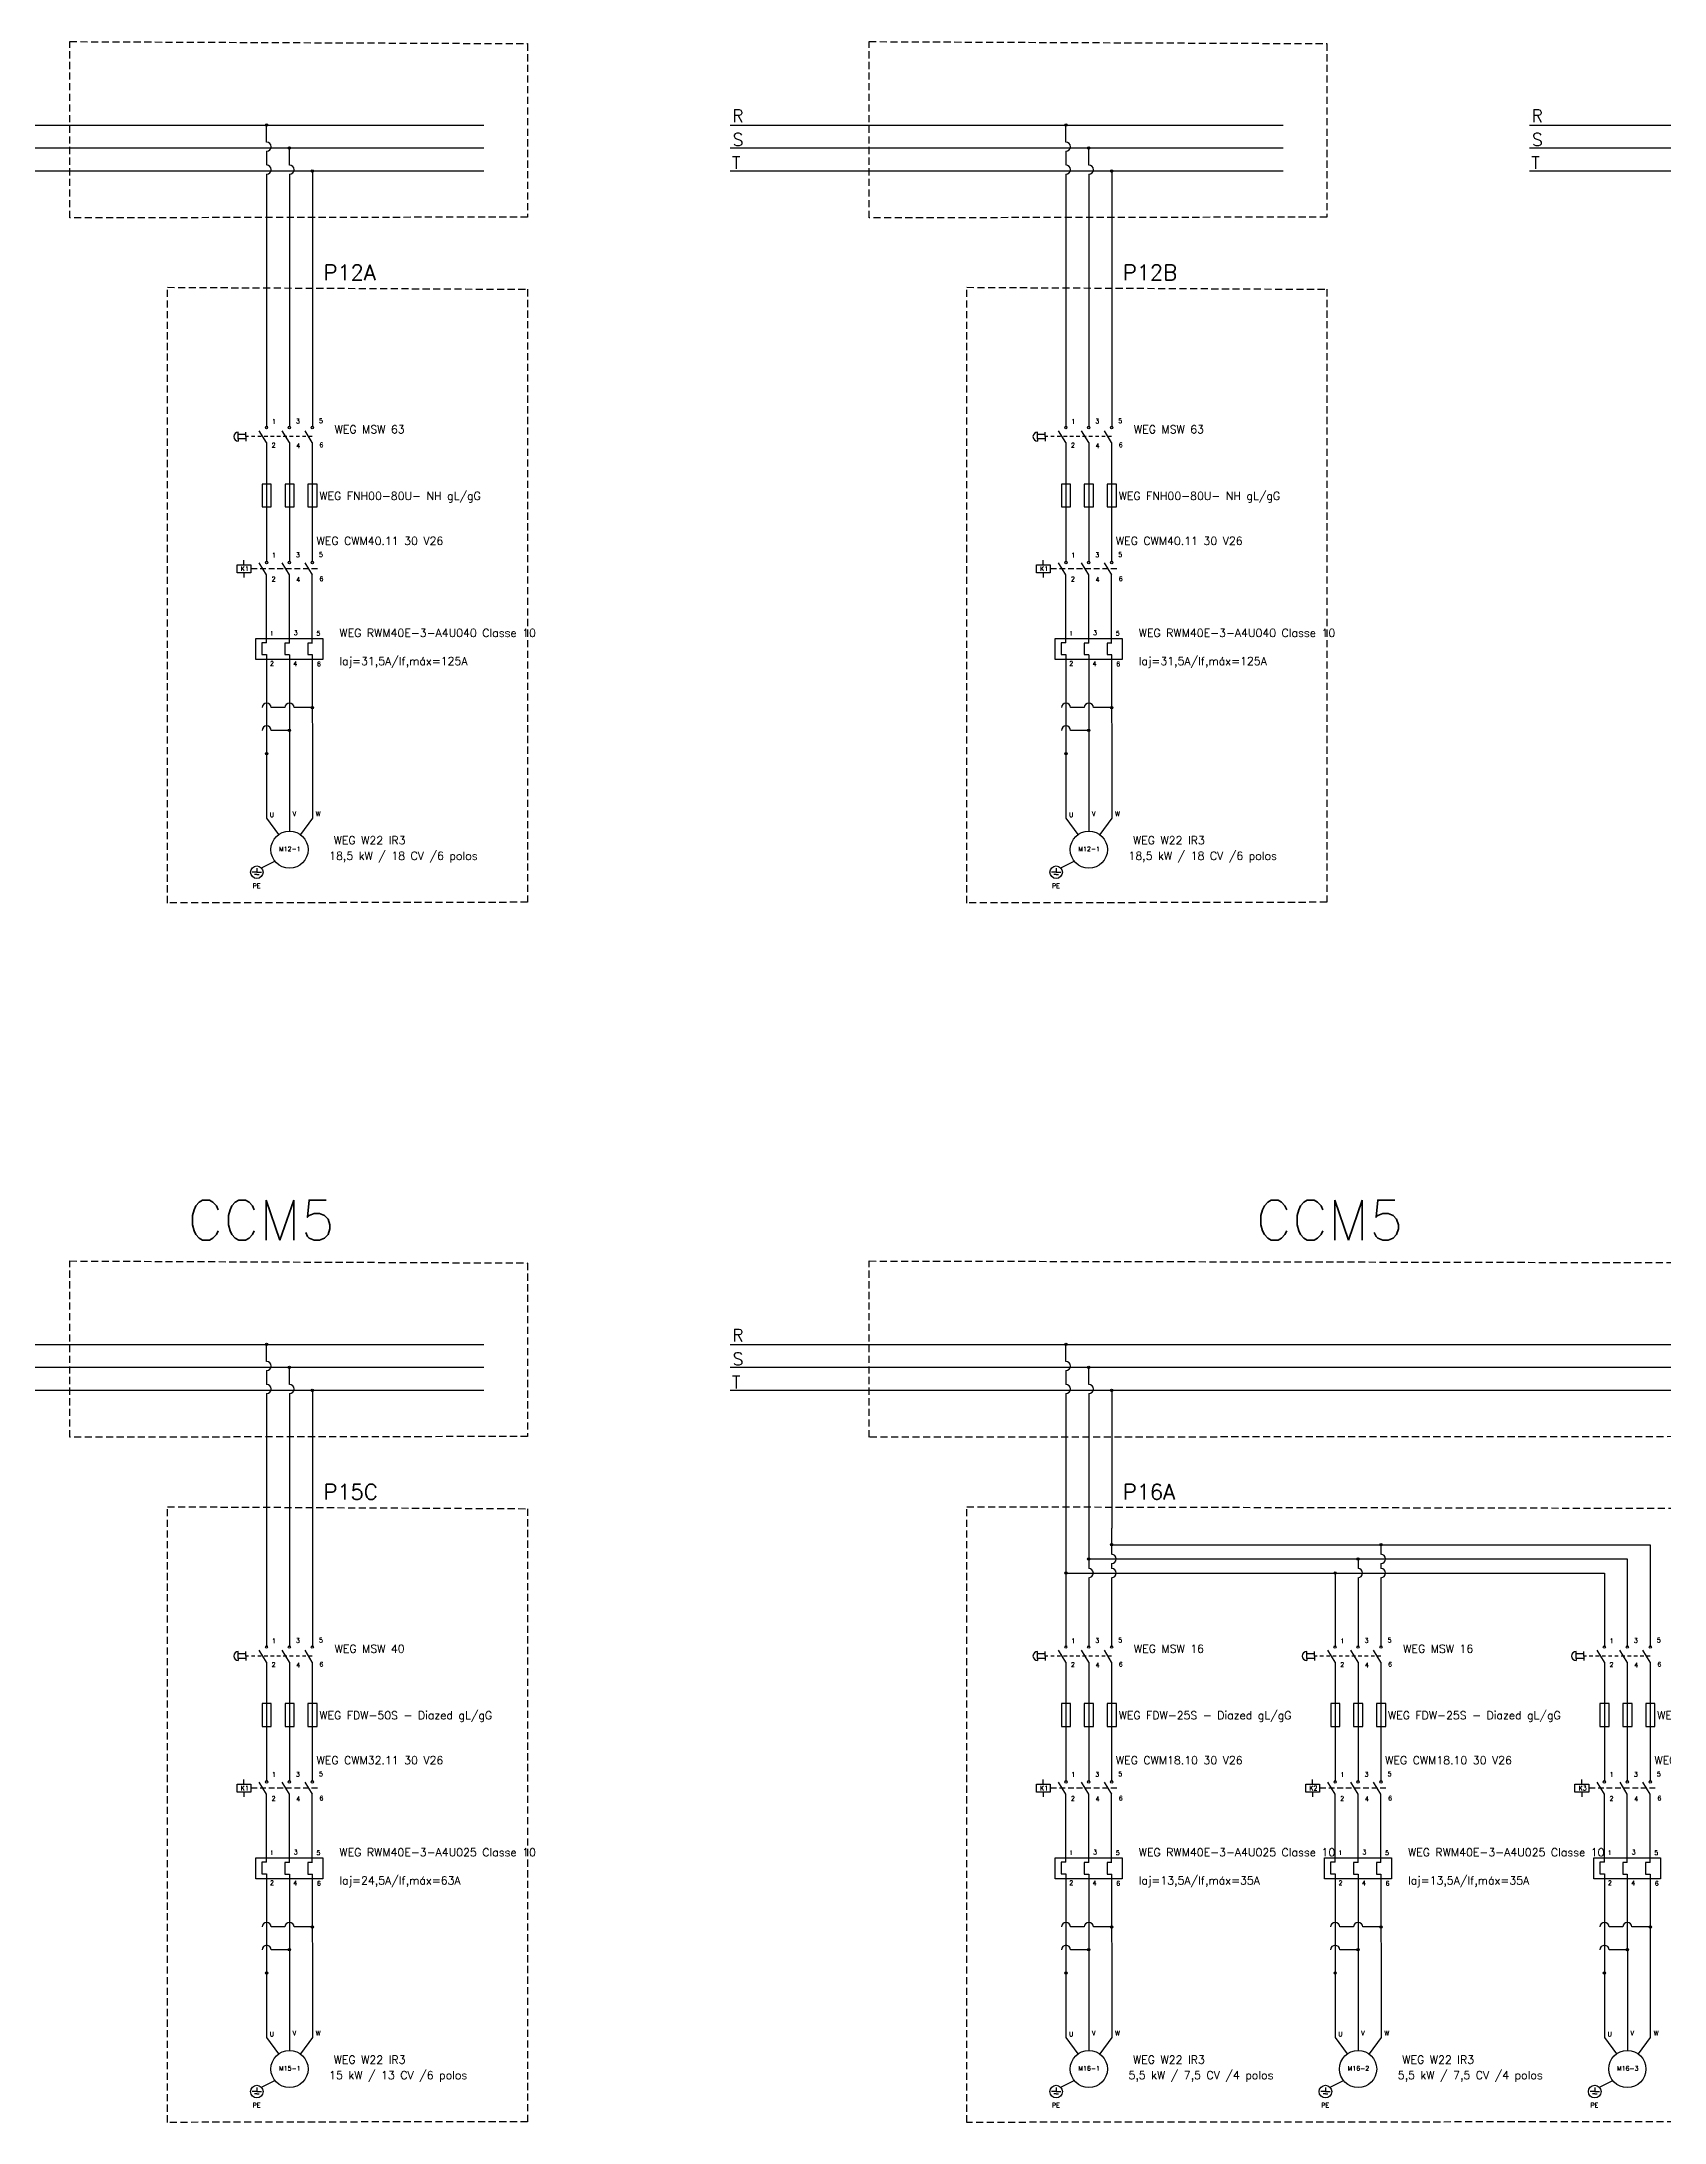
# Model space of a CAD drawing. Extents: x -646 to 641, y -139 to 322.
# Drawn here: x -138.2 to -80.9, y -77.8 to -4.4 of the extents above; entities that cross this region are included whole.
import ezdxf

# ---------------------------------------------------------------- set-up
doc = ezdxf.new("R2010")
doc.units = 0
doc.header["$MEASUREMENT"] = 0
doc.linetypes.add('DASHED2', pattern=[0.375, 0.25, -0.125])
doc.linetypes.add('HIDDEN', pattern=[0.375, 0.25, -0.125])
doc.layers.add('_COTAS', color=4, linetype='Continuous')
doc.layers.add('ELET_TRIFILAR_TEXTO', color=4, linetype='Continuous')
doc.layers.add('ELET_TRIFILAR_DESENHO', color=5, linetype='Continuous', plot=False)
doc.styles.add('ROMANS', font='romans')

# ---------------------------------------------------------------- blocks, each defined once
blk = doc.blocks.new('Contator')
at = {"layer": 'ELET_TRIFILAR_DESENHO', "linetype": 'Continuous'}
for p, q in [((150.054, 111.998), (150.054, 112.198)), ((151.04, 111.562), (150.721, 112.083)), ((150.99, 112.133), (151.091, 112.133)), ((152.04, 111.562), (151.721, 112.083)), ((151.99, 112.133), (152.091, 112.133)), ((153.04, 111.562), (152.721, 112.083)), ((152.99, 112.133), (153.091, 112.133)), ((150.054, 111.646), (150.054, 111.446))]:
    blk.add_line(p, q, dxfattribs=at)
at = {"layer": 'ELET_TRIFILAR_DESENHO', "linetype": 'DASHED2'}
blk.add_line((153.26, 111.822), (150.354, 111.822), dxfattribs=at)
at = {"layer": 'ELET_TRIFILAR_DESENHO', "linetype": 'Continuous'}
blk.add_lwpolyline([(149.754, 111.998), (150.354, 111.998), (150.354, 111.646), (149.754, 111.646)], close=True, dxfattribs=at)
for centre in [(151.04, 112.083), (152.04, 112.083), (153.04, 112.083)]:
    blk.add_circle(centre, 0.05, dxfattribs=at)
blk = doc.blocks.new('Rele Termico')
at = {"layer": 'ELET_TRIFILAR_DESENHO', "linetype": 'Continuous'}
for p, q in [((151.04, 108.823), (150.84, 108.823)), ((150.84, 108.823), (150.84, 108.323)), ((150.84, 108.323), (151.04, 108.323)), ((152.04, 108.811), (151.84, 108.811)), ((151.84, 108.811), (151.84, 108.311)), ((151.84, 108.311), (152.04, 108.311)), ((153.04, 108.811), (152.84, 108.811)), ((152.84, 108.811), (152.84, 108.311)), ((152.84, 108.311), (153.04, 108.311))]:
    blk.add_line(p, q, dxfattribs=at)
blk.add_lwpolyline([(150.573, 109.022), (153.495, 109.022), (153.495, 108.102), (150.573, 108.102)], close=True, dxfattribs=at)
blk = doc.blocks.new('Nome - Contatos')
at = {"layer": 'ELET_TRIFILAR_TEXTO', "linetype": 'Continuous', "char_height": 0.2, "attachment_point": 1, "style": 'ROMANS'}
for s, insert in [('1', (142.46, 124.177)), ('3', (143.513, 124.19)), ('5', (144.518, 124.204)), ('2', (142.451, 123.136)), ('4', (143.528, 123.114)), ('6', (144.54, 123.15))]:
    blk.add_mtext_dynamic_manual_height_columns(s, width=0.31166, gutter_width=1.901, heights=[0.262], dxfattribs=dict(at, insert=insert))
blk = doc.blocks.new('Nome - Termico')
at = {"layer": 'ELET_TRIFILAR_TEXTO', "linetype": 'Continuous', "char_height": 0.2, "attachment_point": 1, "style": 'ROMANS'}
for s, insert in [('1', (149.774, 110.74)), ('3', (150.822, 110.762)), ('5', (151.809, 110.74)), ('2', (149.782, 109.425)), ('4', (150.799, 109.41)), ('6', (151.832, 109.402))]:
    blk.add_mtext_dynamic_manual_height_columns(s, width=0.31166, gutter_width=1.901, heights=[0.262], dxfattribs=dict(at, insert=insert))
blk = doc.blocks.new('Fusíveis')
at = {"layer": 'ELET_TRIFILAR_DESENHO', "linetype": 'Continuous'}
for p, q in [((143.684, 121.383), (143.484, 121.383)), ((143.484, 121.383), (143.484, 120.383)), ((143.884, 121.383), (143.684, 121.383)), ((143.884, 120.383), (143.884, 121.383)), ((144.684, 121.383), (144.484, 121.383)), ((144.484, 121.383), (144.484, 120.383)), ((144.884, 121.383), (144.684, 121.383)), ((144.884, 120.383), (144.884, 121.383)), ((145.684, 121.383), (145.484, 121.383)), ((145.484, 121.383), (145.484, 120.383)), ((145.884, 121.383), (145.684, 121.383)), ((145.884, 120.383), (145.884, 121.383)), ((143.484, 120.383), (143.884, 120.383)), ((144.484, 120.383), (144.884, 120.383)), ((145.484, 120.383), (145.884, 120.383))]:
    blk.add_line(p, q, dxfattribs=at)

msp = doc.modelspace()

# ---------------------------------------------------------------- hatches: boundary and pattern name
at = {"layer": 'ELET_TRIFILAR_DESENHO', "linetype": 'Continuous'}
h = msp.add_hatch(color=256, dxfattribs=at)
h.dxf.hatch_style = 1
h.paths.add_polyline_path([(-130.19, -7.346, 1), (-130.271, -7.346, 1)])
h = msp.add_hatch(color=256, dxfattribs=at)
h.dxf.hatch_style = 1
h.paths.add_polyline_path([(-101.99, -7.346, 1), (-102.071, -7.346, 1)])
h = msp.add_hatch(color=256, dxfattribs=at)
h.dxf.hatch_style = 1
h.paths.add_polyline_path([(-129.382, -8.154, 1), (-129.463, -8.154, 1)])
h = msp.add_hatch(color=256, dxfattribs=at)
h.dxf.hatch_style = 1
h.paths.add_polyline_path([(-101.182, -8.154, 1), (-101.263, -8.154, 1)])
h = msp.add_hatch(color=256, dxfattribs=at)
h.dxf.hatch_style = 1
h.paths.add_polyline_path([(-128.656, -8.965), (-128.575, -8.965, 1)])
h.paths.add_polyline_path([(-128.616, -8.965), (-128.616, -9.005, 0.414214), (-128.575, -8.965)])
h.paths.add_polyline_path([(-128.616, -9.005), (-128.616, -8.965), (-128.656, -8.965, 0.414214)])
h = msp.add_hatch(color=256, dxfattribs=at)
h.dxf.hatch_style = 1
h.paths.add_polyline_path([(-100.456, -8.965), (-100.375, -8.965, 1)])
h.paths.add_polyline_path([(-100.416, -8.965), (-100.416, -9.005, 0.414214), (-100.375, -8.965)])
h.paths.add_polyline_path([(-100.416, -9.005), (-100.416, -8.965), (-100.456, -8.965, 0.414214)])
h = msp.add_hatch(color=256, dxfattribs=at)
h.dxf.hatch_style = 1
h.paths.add_polyline_path([(-128.655, -27.89, -1), (-128.575, -27.89, -1)])
h = msp.add_hatch(color=256, dxfattribs=at)
h.dxf.hatch_style = 1
h.paths.add_polyline_path([(-100.455, -27.89, -1), (-100.375, -27.89, -1)])
h = msp.add_hatch(color=256, dxfattribs=at)
h.dxf.hatch_style = 1
h.paths.add_polyline_path([(-129.383, -28.692, 1), (-129.464, -28.692, 1)])
h = msp.add_hatch(color=256, dxfattribs=at)
h.dxf.hatch_style = 1
h.paths.add_polyline_path([(-101.183, -28.692, 1), (-101.264, -28.692, 1)])
h = msp.add_hatch(color=256, dxfattribs=at)
h.dxf.hatch_style = 1
h.paths.add_polyline_path([(-130.191, -29.509, 1), (-130.272, -29.509, 1)])
h = msp.add_hatch(color=256, dxfattribs=at)
h.dxf.hatch_style = 1
h.paths.add_polyline_path([(-101.991, -29.509, 1), (-102.072, -29.509, 1)])
h = msp.add_hatch(color=256, dxfattribs=at)
h.dxf.hatch_style = 1
h.paths.add_polyline_path([(-130.19, -50.346, 1), (-130.271, -50.346, 1)])
h = msp.add_hatch(color=256, dxfattribs=at)
h.dxf.hatch_style = 1
h.paths.add_polyline_path([(-101.99, -50.346, 1), (-102.071, -50.346, 1)])
h = msp.add_hatch(color=256, dxfattribs=at)
h.dxf.hatch_style = 1
h.paths.add_polyline_path([(-129.382, -51.154, 1), (-129.463, -51.154, 1)])
h = msp.add_hatch(color=256, dxfattribs=at)
h.dxf.hatch_style = 1
h.paths.add_polyline_path([(-101.182, -51.154, 1), (-101.263, -51.154, 1)])
h = msp.add_hatch(color=256, dxfattribs=at)
h.dxf.hatch_style = 1
h.paths.add_polyline_path([(-128.656, -51.965), (-128.575, -51.965, 1)])
h.paths.add_polyline_path([(-128.616, -51.965), (-128.616, -52.005, 0.414214), (-128.575, -51.965)])
h.paths.add_polyline_path([(-128.616, -52.005), (-128.616, -51.965), (-128.656, -51.965, 0.414214)])
h = msp.add_hatch(color=256, dxfattribs=at)
h.dxf.hatch_style = 1
h.paths.add_polyline_path([(-100.456, -51.965), (-100.375, -51.965, 1)])
h.paths.add_polyline_path([(-100.416, -51.965), (-100.416, -52.005, 0.414214), (-100.375, -51.965)])
h.paths.add_polyline_path([(-100.416, -52.005), (-100.416, -51.965), (-100.456, -51.965, 0.414214)])
h = msp.add_hatch(color=256, dxfattribs=at)
h.dxf.hatch_style = 1
h.paths.add_polyline_path([(-101.183, -57.91, 1), (-101.264, -57.91, 1)])
h = msp.add_hatch(color=256, dxfattribs=at)
h.dxf.hatch_style = 1
h.paths.add_polyline_path([(-100.375, -57.41, 1), (-100.456, -57.41, 1)])
h = msp.add_hatch(color=256, dxfattribs=at)
h.dxf.hatch_style = 1
h.paths.add_polyline_path([(-91.683, -57.91, 1), (-91.764, -57.91, 1)])
h = msp.add_hatch(color=256, dxfattribs=at)
h.dxf.hatch_style = 1
h.paths.add_polyline_path([(-90.875, -57.41, 1), (-90.956, -57.41, 1)])
h = msp.add_hatch(color=256, dxfattribs=at)
h.dxf.hatch_style = 1
h.paths.add_polyline_path([(-101.99, -58.41, 1), (-102.071, -58.41, 1)])
h = msp.add_hatch(color=256, dxfattribs=at)
h.dxf.hatch_style = 1
h.paths.add_polyline_path([(-92.49, -58.41, 1), (-92.571, -58.41, 1)])
h = msp.add_hatch(color=256, dxfattribs=at)
h.dxf.hatch_style = 1
h.paths.add_polyline_path([(-128.655, -70.89, -1), (-128.575, -70.89, -1)])
h = msp.add_hatch(color=256, dxfattribs=at)
h.dxf.hatch_style = 1
h.paths.add_polyline_path([(-100.455, -70.89, -1), (-100.375, -70.89, -1)])
h = msp.add_hatch(color=256, dxfattribs=at)
h.dxf.hatch_style = 1
h.paths.add_polyline_path([(-90.955, -70.89, -1), (-90.875, -70.89, -1)])
h = msp.add_hatch(color=256, dxfattribs=at)
h.dxf.hatch_style = 1
h.paths.add_polyline_path([(-81.455, -70.89, -1), (-81.375, -70.89, -1)])
h = msp.add_hatch(color=256, dxfattribs=at)
h.dxf.hatch_style = 1
h.paths.add_polyline_path([(-129.383, -71.692, 1), (-129.464, -71.692, 1)])
h = msp.add_hatch(color=256, dxfattribs=at)
h.dxf.hatch_style = 1
h.paths.add_polyline_path([(-101.183, -71.692, 1), (-101.264, -71.692, 1)])
h = msp.add_hatch(color=256, dxfattribs=at)
h.dxf.hatch_style = 1
h.paths.add_polyline_path([(-91.683, -71.692, 1), (-91.764, -71.692, 1)])
h = msp.add_hatch(color=256, dxfattribs=at)
h.dxf.hatch_style = 1
h.paths.add_polyline_path([(-82.183, -71.692, 1), (-82.264, -71.692, 1)])
h = msp.add_hatch(color=256, dxfattribs=at)
h.dxf.hatch_style = 1
h.paths.add_polyline_path([(-130.191, -72.509, 1), (-130.272, -72.509, 1)])
h = msp.add_hatch(color=256, dxfattribs=at)
h.dxf.hatch_style = 1
h.paths.add_polyline_path([(-101.991, -72.509, 1), (-102.072, -72.509, 1)])
h = msp.add_hatch(color=256, dxfattribs=at)
h.dxf.hatch_style = 1
h.paths.add_polyline_path([(-92.491, -72.509, 1), (-92.572, -72.509, 1)])
h = msp.add_hatch(color=256, dxfattribs=at)
h.dxf.hatch_style = 1
h.paths.add_polyline_path([(-82.991, -72.509, 1), (-83.072, -72.509, 1)])

# ---------------------------------------------------------------- linework, layer by layer
for p, q in [((-142.071, -7.346), (-134.662, -7.346)), ((-134.662, -7.346), (-122.566, -7.346)), ((-130.231, -7.948), (-130.231, -7.346)), ((-113.871, -7.346), (-106.462, -7.346)), ((-106.462, -7.346), (-94.366, -7.346)), ((-102.031, -7.948), (-102.031, -7.346)), ((-85.671, -7.346), (-78.262, -7.346)), ((-142.071, -8.154), (-135.226, -8.154)), ((-135.226, -8.154), (-122.566, -8.154)), ((-130.231, -8.271), (-130.231, -8.755)), ((-129.423, -8.758), (-129.424, -8.154)), ((-113.871, -8.154), (-107.026, -8.154)), ((-107.026, -8.154), (-94.366, -8.154)), ((-102.031, -8.271), (-102.031, -8.755)), ((-101.223, -8.758), (-101.224, -8.154)), ((-85.671, -8.154), (-78.826, -8.154)), ((-142.071, -8.962), (-134.662, -8.962)), ((-134.662, -8.962), (-122.566, -8.962)), ((-130.231, -9.079), (-130.231, -13.823)), ((-129.423, -9.081), (-129.423, -13.844)), ((-128.615, -8.962), (-128.615, -13.823)), ((-113.871, -8.962), (-106.462, -8.962)), ((-106.462, -8.962), (-94.366, -8.962)), ((-102.031, -9.079), (-102.031, -13.823)), ((-101.223, -9.081), (-101.223, -13.844)), ((-100.415, -8.962), (-100.415, -13.823)), ((-85.671, -8.962), (-78.262, -8.962)), ((-130.231, -13.823), (-130.231, -17.982)), ((-129.423, -13.844), (-129.423, -17.985)), ((-128.615, -13.823), (-128.615, -17.982)), ((-102.031, -13.823), (-102.031, -17.982)), ((-101.223, -13.844), (-101.223, -17.985)), ((-100.415, -13.823), (-100.415, -17.982)), ((-130.232, -18.546), (-130.489, -18.125)), ((-130.272, -17.982), (-130.19, -17.982)), ((-129.424, -18.546), (-129.682, -18.125)), ((-129.464, -17.982), (-129.383, -17.982)), ((-128.616, -18.546), (-128.874, -18.125)), ((-128.656, -17.982), (-128.575, -17.982)), ((-102.032, -18.546), (-102.289, -18.125)), ((-102.072, -17.982), (-101.99, -17.982)), ((-101.224, -18.546), (-101.482, -18.125)), ((-101.264, -17.982), (-101.183, -17.982)), ((-100.416, -18.546), (-100.674, -18.125)), ((-100.456, -17.982), (-100.375, -17.982)), ((-130.232, -18.546), (-130.232, -22.741)), ((-129.424, -18.546), (-129.424, -22.741)), ((-128.616, -18.546), (-128.616, -22.741)), ((-102.032, -18.546), (-102.032, -22.741)), ((-101.224, -18.546), (-101.224, -22.741)), ((-100.416, -18.546), (-100.416, -22.741)), ((-129.424, -25.614), (-129.424, -23.202)), ((-128.616, -25.614), (-128.616, -23.202)), ((-101.224, -25.614), (-101.224, -23.202)), ((-100.416, -25.614), (-100.416, -23.202)), ((-130.232, -26.013), (-130.229, -30.843)), ((-129.424, -26.023), (-129.421, -31.3)), ((-128.616, -26.023), (-128.613, -30.843)), ((-102.032, -26.013), (-102.029, -30.843)), ((-101.224, -26.023), (-101.221, -31.3)), ((-100.416, -26.023), (-100.413, -30.843)), ((-130.229, -30.843), (-130.229, -31.786)), ((-129.421, -31.3), (-129.421, -32.243)), ((-128.613, -30.843), (-128.613, -31.786)), ((-102.029, -30.843), (-102.029, -31.786)), ((-101.221, -31.3), (-101.221, -32.243)), ((-100.413, -30.843), (-100.413, -31.786)), ((-130.229, -31.786), (-129.806, -32.368)), ((-128.613, -31.786), (-129.036, -32.368)), ((-102.029, -31.786), (-101.606, -32.368)), ((-100.413, -31.786), (-100.836, -32.368)), ((-130.573, -33.694), (-130.735, -33.694)), ((-130.573, -33.549), (-130.573, -33.694)), ((-130.573, -33.694), (-130.41, -33.694)), ((-130.41, -33.543), (-129.939, -33.302)), ((-102.373, -33.694), (-102.535, -33.694)), ((-102.373, -33.549), (-102.373, -33.694)), ((-102.373, -33.694), (-102.21, -33.694)), ((-102.21, -33.543), (-101.739, -33.302)), ((-130.573, -33.77), (-130.654, -33.77)), ((-130.573, -33.77), (-130.492, -33.77)), ((-102.373, -33.77), (-102.454, -33.77)), ((-102.373, -33.77), (-102.292, -33.77)), ((-142.071, -50.346), (-134.662, -50.346)), ((-134.662, -50.346), (-122.566, -50.346)), ((-130.231, -50.948), (-130.231, -50.346)), ((-113.871, -50.346), (-106.462, -50.346)), ((-106.462, -50.346), (-75.366, -50.346)), ((-102.031, -50.948), (-102.031, -50.346)), ((-142.071, -51.154), (-135.226, -51.154)), ((-135.226, -51.154), (-122.566, -51.154)), ((-130.231, -51.271), (-130.231, -51.755)), ((-129.423, -51.758), (-129.424, -51.154)), ((-113.871, -51.154), (-107.026, -51.154)), ((-107.026, -51.154), (-75.366, -51.154)), ((-102.031, -51.271), (-102.031, -51.755)), ((-101.223, -51.758), (-101.224, -51.154)), ((-142.071, -51.962), (-134.662, -51.962)), ((-134.662, -51.962), (-122.566, -51.962)), ((-130.231, -52.079), (-130.231, -56.823)), ((-129.423, -52.081), (-129.423, -56.844)), ((-128.615, -51.962), (-128.615, -56.823)), ((-113.871, -51.962), (-106.462, -51.962)), ((-106.462, -51.962), (-75.366, -51.962)), ((-102.031, -52.079), (-102.031, -56.823)), ((-101.223, -52.081), (-101.223, -56.844)), ((-100.415, -51.962), (-100.415, -56.823)), ((-130.231, -56.823), (-130.231, -60.982)), ((-129.423, -56.844), (-129.423, -60.985)), ((-128.615, -56.823), (-128.615, -60.982)), ((-102.031, -56.822), (-102.031, -60.981)), ((-101.224, -56.822), (-101.224, -58.249)), ((-100.416, -56.822), (-100.416, -57.749)), ((-101.224, -57.91), (-82.224, -57.91)), ((-100.416, -57.41), (-81.416, -57.41)), ((-91.724, -57.91), (-91.724, -58.249)), ((-90.916, -57.41), (-90.916, -57.749)), ((-82.224, -57.91), (-82.224, -60.981)), ((-81.416, -57.41), (-81.416, -60.981)), ((-102.031, -58.41), (-83.031, -58.41)), ((-101.224, -58.572), (-101.224, -60.981)), ((-100.416, -58.072), (-100.416, -58.249)), ((-100.416, -58.572), (-100.416, -60.981)), ((-92.531, -58.41), (-92.531, -60.981)), ((-91.724, -58.572), (-91.724, -60.981)), ((-90.916, -58.072), (-90.916, -58.249)), ((-90.916, -58.572), (-90.916, -60.981)), ((-83.031, -58.41), (-83.031, -60.981)), ((-130.232, -61.546), (-130.489, -61.125)), ((-130.272, -60.982), (-130.19, -60.982)), ((-130.232, -61.546), (-130.232, -65.741)), ((-129.424, -61.546), (-129.682, -61.125)), ((-129.464, -60.982), (-129.383, -60.982)), ((-129.424, -61.546), (-129.424, -65.741)), ((-128.616, -61.546), (-128.874, -61.125)), ((-128.656, -60.982), (-128.575, -60.982)), ((-128.616, -61.546), (-128.616, -65.741)), ((-102.032, -61.546), (-102.289, -61.125)), ((-102.072, -60.982), (-101.99, -60.982)), ((-102.032, -61.546), (-102.032, -65.741)), ((-101.224, -61.546), (-101.482, -61.125)), ((-101.264, -60.982), (-101.183, -60.982)), ((-101.224, -61.546), (-101.224, -65.741)), ((-100.416, -61.546), (-100.674, -61.125)), ((-100.456, -60.982), (-100.375, -60.982)), ((-100.416, -61.546), (-100.416, -65.741)), ((-92.532, -61.546), (-92.789, -61.125)), ((-92.572, -60.982), (-92.49, -60.982)), ((-92.532, -61.546), (-92.532, -65.741)), ((-91.724, -61.546), (-91.982, -61.125)), ((-91.764, -60.982), (-91.683, -60.982)), ((-91.724, -61.546), (-91.724, -65.741)), ((-90.916, -61.546), (-91.174, -61.125)), ((-90.956, -60.982), (-90.875, -60.982)), ((-90.916, -61.546), (-90.916, -65.741)), ((-83.032, -61.546), (-83.289, -61.125)), ((-83.072, -60.982), (-82.99, -60.982)), ((-83.032, -61.546), (-83.032, -65.741)), ((-82.224, -61.546), (-82.482, -61.125)), ((-82.264, -60.982), (-82.183, -60.982)), ((-82.224, -61.546), (-82.224, -65.741)), ((-81.416, -61.546), (-81.674, -61.125)), ((-81.456, -60.982), (-81.375, -60.982)), ((-81.416, -61.546), (-81.416, -65.741)), ((-129.424, -68.614), (-129.424, -66.202)), ((-128.616, -68.614), (-128.616, -66.202)), ((-101.224, -68.614), (-101.224, -66.202)), ((-100.416, -68.614), (-100.416, -66.202)), ((-91.724, -68.614), (-91.724, -66.202)), ((-90.916, -68.614), (-90.916, -66.202)), ((-82.224, -68.614), (-82.224, -66.202)), ((-81.416, -68.614), (-81.416, -66.202)), ((-130.232, -69.013), (-130.229, -73.843)), ((-129.424, -69.023), (-129.421, -74.3)), ((-128.616, -69.023), (-128.613, -73.843)), ((-102.032, -69.013), (-102.029, -73.843)), ((-101.224, -69.023), (-101.221, -74.3)), ((-100.416, -69.023), (-100.413, -73.843)), ((-92.532, -69.013), (-92.529, -73.843)), ((-91.724, -69.023), (-91.721, -74.3)), ((-90.916, -69.023), (-90.913, -73.843)), ((-83.032, -69.013), (-83.029, -73.843)), ((-82.224, -69.023), (-82.221, -74.3)), ((-81.416, -69.023), (-81.413, -73.843)), ((-130.229, -73.843), (-130.229, -74.786)), ((-128.613, -73.843), (-128.613, -74.786)), ((-102.029, -73.843), (-102.029, -74.786)), ((-100.413, -73.843), (-100.413, -74.786)), ((-92.529, -73.843), (-92.529, -74.786)), ((-90.913, -73.843), (-90.913, -74.786)), ((-83.029, -73.843), (-83.029, -74.786)), ((-81.413, -73.843), (-81.413, -74.786)), ((-130.229, -74.786), (-129.806, -75.368)), ((-129.421, -74.3), (-129.421, -75.243)), ((-128.613, -74.786), (-129.036, -75.368)), ((-102.029, -74.786), (-101.606, -75.368)), ((-101.221, -74.3), (-101.221, -75.243)), ((-100.413, -74.786), (-100.836, -75.368)), ((-92.529, -74.786), (-92.106, -75.368)), ((-91.721, -74.3), (-91.721, -75.243)), ((-90.913, -74.786), (-91.336, -75.368)), ((-83.029, -74.786), (-82.606, -75.368)), ((-82.221, -74.3), (-82.221, -75.243)), ((-81.413, -74.786), (-81.836, -75.368)), ((-130.41, -76.543), (-129.939, -76.302)), ((-102.21, -76.543), (-101.739, -76.302)), ((-92.71, -76.543), (-92.239, -76.302)), ((-83.21, -76.543), (-82.739, -76.302)), ((-130.573, -76.694), (-130.735, -76.694)), ((-130.573, -76.77), (-130.654, -76.77)), ((-130.573, -76.549), (-130.573, -76.694)), ((-130.573, -76.694), (-130.41, -76.694)), ((-130.573, -76.77), (-130.492, -76.77)), ((-102.373, -76.694), (-102.535, -76.694)), ((-102.373, -76.77), (-102.454, -76.77)), ((-102.373, -76.549), (-102.373, -76.694)), ((-102.373, -76.694), (-102.21, -76.694)), ((-102.373, -76.77), (-102.292, -76.77)), ((-92.873, -76.694), (-93.035, -76.694)), ((-92.873, -76.77), (-92.954, -76.77)), ((-92.873, -76.549), (-92.873, -76.694)), ((-92.873, -76.694), (-92.71, -76.694)), ((-92.873, -76.77), (-92.792, -76.77)), ((-83.373, -76.694), (-83.535, -76.694)), ((-83.373, -76.77), (-83.454, -76.77)), ((-83.373, -76.549), (-83.373, -76.694)), ((-83.373, -76.694), (-83.21, -76.694)), ((-83.373, -76.77), (-83.292, -76.77))]:
    msp.add_line(p, q, dxfattribs=at)
at = {"layer": 'ELET_TRIFILAR_DESENHO', "color": 254, "linetype": 'Continuous', "true_color": 0xcecce6}
for p, q in [((-131.229, -18.254), (-131.229, -18.174)), ((-130.963, -18.254), (-131.229, -18.254)), ((-131.229, -18.416), (-131.229, -18.254)), ((-130.963, -18.335), (-130.963, -18.174)), ((-130.963, -18.335), (-130.963, -18.497)), ((-103.029, -18.254), (-103.029, -18.174)), ((-102.763, -18.254), (-103.029, -18.254)), ((-103.029, -18.416), (-103.029, -18.254)), ((-102.763, -18.335), (-102.763, -18.174)), ((-102.763, -18.335), (-102.763, -18.497)), ((-130.963, -18.416), (-131.229, -18.416)), ((-131.229, -18.416), (-131.229, -18.497)), ((-102.763, -18.416), (-103.029, -18.416)), ((-103.029, -18.416), (-103.029, -18.497)), ((-131.229, -61.254), (-131.229, -61.174)), ((-130.963, -61.254), (-131.229, -61.254)), ((-131.229, -61.416), (-131.229, -61.254)), ((-130.963, -61.416), (-131.229, -61.416)), ((-131.229, -61.416), (-131.229, -61.497)), ((-130.963, -61.335), (-130.963, -61.174)), ((-130.963, -61.335), (-130.963, -61.497)), ((-103.029, -61.254), (-103.029, -61.174)), ((-102.763, -61.254), (-103.029, -61.254)), ((-103.029, -61.416), (-103.029, -61.254)), ((-102.763, -61.416), (-103.029, -61.416)), ((-103.029, -61.416), (-103.029, -61.497)), ((-102.763, -61.335), (-102.763, -61.174)), ((-102.763, -61.335), (-102.763, -61.497)), ((-93.529, -61.254), (-93.529, -61.174)), ((-93.263, -61.254), (-93.529, -61.254)), ((-93.529, -61.416), (-93.529, -61.254)), ((-93.263, -61.416), (-93.529, -61.416)), ((-93.529, -61.416), (-93.529, -61.497)), ((-93.263, -61.335), (-93.263, -61.174)), ((-93.263, -61.335), (-93.263, -61.497)), ((-84.029, -61.254), (-84.029, -61.174)), ((-83.763, -61.254), (-84.029, -61.254)), ((-84.029, -61.416), (-84.029, -61.254)), ((-83.763, -61.416), (-84.029, -61.416)), ((-84.029, -61.416), (-84.029, -61.497)), ((-83.763, -61.335), (-83.763, -61.174)), ((-83.763, -61.335), (-83.763, -61.497))]:
    msp.add_line(p, q, dxfattribs=at)
at = {"layer": 'ELET_TRIFILAR_DESENHO', "color": 254, "linetype": 'DASHED2', "ltscale": 0.5, "true_color": 0xcecce6}
for p, q in [((-128.616, -18.335), (-130.963, -18.335)), ((-100.416, -18.335), (-102.763, -18.335)), ((-128.616, -61.335), (-130.963, -61.335)), ((-100.416, -61.335), (-102.763, -61.335)), ((-90.916, -61.335), (-93.263, -61.335)), ((-81.416, -61.335), (-83.763, -61.335))]:
    msp.add_line(p, q, dxfattribs=at)
at = {"layer": 'ELET_TRIFILAR_DESENHO', "linetype": 'HIDDEN'}
for points in [[(-137.169, -4.404), (-121.02, -4.475), (-121.02, -10.594), (-137.169, -10.62)], [(-108.969, -4.404), (-92.82, -4.475), (-92.82, -10.594), (-108.969, -10.62)], [(-133.725, -13.069), (-121.02, -13.139), (-121.02, -34.755), (-133.725, -34.78)], [(-105.525, -13.069), (-92.82, -13.139), (-92.82, -34.755), (-105.525, -34.78)], [(-137.169, -47.404), (-121.02, -47.475), (-121.02, -53.594), (-137.169, -53.62)], [(-108.969, -47.404), (-73.82, -47.475), (-73.82, -53.594), (-108.969, -53.62)], [(-133.725, -56.069), (-121.02, -56.139), (-121.02, -77.755), (-133.725, -77.78)], [(-105.525, -56.069), (-73.82, -56.139), (-73.82, -77.755), (-105.525, -77.78)]]:
    msp.add_lwpolyline(points, close=True, dxfattribs=at)
at = {"layer": 'ELET_TRIFILAR_DESENHO', "linetype": 'Continuous'}
for points in [[(-130.232, -25.609), (-130.232, -23.202)], [(-102.032, -25.609), (-102.032, -23.202)], [(-129.582, -27.89), (-130.067, -27.89)], [(-128.655, -27.89), (-129.259, -27.89)], [(-101.382, -27.89), (-101.867, -27.89)], [(-100.455, -27.89), (-101.059, -27.89)], [(-129.423, -28.692), (-130.067, -28.698)], [(-101.223, -28.692), (-101.867, -28.698)], [(-130.232, -68.609), (-130.232, -66.202)], [(-102.032, -68.609), (-102.032, -66.202)], [(-92.532, -68.609), (-92.532, -66.202)], [(-83.032, -68.609), (-83.032, -66.202)], [(-129.582, -70.89), (-130.067, -70.89)], [(-128.655, -70.89), (-129.259, -70.89)], [(-101.382, -70.89), (-101.867, -70.89)], [(-100.455, -70.89), (-101.059, -70.89)], [(-91.882, -70.89), (-92.367, -70.89)], [(-90.955, -70.89), (-91.559, -70.89)], [(-82.382, -70.89), (-82.867, -70.89)], [(-81.455, -70.89), (-82.059, -70.89)], [(-129.423, -71.692), (-130.067, -71.698)], [(-101.223, -71.692), (-101.867, -71.698)], [(-91.723, -71.692), (-92.367, -71.698)], [(-82.223, -71.692), (-82.867, -71.698)]]:
    msp.add_lwpolyline(points, dxfattribs=at)
for centre, radius in [((-130.231, -7.346), 0.0404), ((-102.031, -7.346), 0.0404), ((-129.423, -8.154), 0.0404), ((-101.223, -8.154), 0.0404), ((-128.616, -8.965), 0.0404), ((-100.416, -8.965), 0.0404), ((-130.232, -18.022), 0.0404), ((-129.424, -18.022), 0.0404), ((-128.616, -18.022), 0.0404), ((-102.032, -18.022), 0.0404), ((-101.224, -18.022), 0.0404), ((-100.416, -18.022), 0.0404), ((-128.615, -27.89), 0.0404), ((-100.415, -27.89), 0.0404), ((-129.423, -28.692), 0.0404), ((-101.223, -28.692), 0.0404), ((-130.231, -29.509), 0.0404), ((-102.031, -29.509), 0.0404), ((-129.421, -32.899), 0.656), ((-101.221, -32.899), 0.656), ((-130.573, -33.694), 0.222), ((-102.373, -33.694), 0.222), ((-130.231, -50.346), 0.0404), ((-102.031, -50.346), 0.0404), ((-129.423, -51.154), 0.0404), ((-101.223, -51.154), 0.0404), ((-128.616, -51.965), 0.0404), ((-100.416, -51.965), 0.0404), ((-101.224, -57.91), 0.0404), ((-100.416, -57.41), 0.0404), ((-91.724, -57.91), 0.0404), ((-90.916, -57.41), 0.0404), ((-102.031, -58.41), 0.0404), ((-92.531, -58.41), 0.0404), ((-130.232, -61.022), 0.0404), ((-129.424, -61.022), 0.0404), ((-128.616, -61.022), 0.0404), ((-102.032, -61.022), 0.0404), ((-101.224, -61.022), 0.0404), ((-100.416, -61.022), 0.0404), ((-92.532, -61.022), 0.0404), ((-91.724, -61.022), 0.0404), ((-90.916, -61.022), 0.0404), ((-83.032, -61.022), 0.0404), ((-82.224, -61.022), 0.0404), ((-81.416, -61.022), 0.0404), ((-128.615, -70.89), 0.0404), ((-100.415, -70.89), 0.0404), ((-90.915, -70.89), 0.0404), ((-81.415, -70.89), 0.0404), ((-129.423, -71.692), 0.0404), ((-101.223, -71.692), 0.0404), ((-91.723, -71.692), 0.0404), ((-82.223, -71.692), 0.0404), ((-130.231, -72.509), 0.0404), ((-102.031, -72.509), 0.0404), ((-92.531, -72.509), 0.0404), ((-83.031, -72.509), 0.0404), ((-129.421, -75.899), 0.656), ((-101.221, -75.899), 0.656), ((-91.721, -75.899), 0.656), ((-82.221, -75.899), 0.656), ((-130.573, -76.694), 0.222), ((-102.373, -76.694), 0.222), ((-92.873, -76.694), 0.222), ((-83.373, -76.694), 0.222)]:
    msp.add_circle(centre, radius, dxfattribs=at)
for centre, start, end in [((-130.231, -8.109), 270, 90), ((-102.031, -8.109), 270, 90), ((-130.231, -8.917), 270, 90), ((-129.423, -8.92), 270, 90), ((-102.031, -8.917), 270, 90), ((-101.223, -8.92), 270, 90), ((-130.229, -27.89), 0, 180), ((-129.421, -27.89), 0, 180), ((-102.029, -27.89), 0, 180), ((-101.221, -27.89), 0, 180), ((-130.229, -28.698), 0, 180), ((-102.029, -28.698), 0, 180), ((-130.231, -51.109), 270, 90), ((-102.031, -51.109), 270, 90), ((-130.231, -51.917), 270, 90), ((-129.423, -51.92), 270, 90), ((-102.031, -51.917), 270, 90), ((-101.223, -51.92), 270, 90), ((-100.416, -57.91), 270, 90), ((-90.916, -57.91), 270, 90), ((-101.224, -58.41), 270, 90), ((-100.416, -58.41), 270, 90), ((-91.724, -58.41), 270, 90), ((-90.916, -58.41), 270, 90), ((-130.229, -70.89), 0, 180), ((-129.421, -70.89), 0, 180), ((-102.029, -70.89), 0, 180), ((-101.221, -70.89), 0, 180), ((-92.529, -70.89), 0, 180), ((-91.721, -70.89), 0, 180), ((-83.029, -70.89), 0, 180), ((-82.221, -70.89), 0, 180), ((-130.229, -71.698), 0, 180), ((-102.029, -71.698), 0, 180), ((-92.529, -71.698), 0, 180), ((-83.029, -71.698), 0, 180)]:
    msp.add_arc(centre, 0.162, start, end, dxfattribs=at)
at = {"layer": 'ELET_TRIFILAR_DESENHO', "color": 254, "linetype": 'Continuous', "true_color": 0xcecce6}
for centre in [(-131.229, -18.335), (-103.029, -18.335), (-131.229, -61.335), (-103.029, -61.335), (-93.529, -61.335), (-84.029, -61.335)]:
    msp.add_arc(centre, 0.162, 90, 270, dxfattribs=at)

# ---------------------------------------------------------------- block references
at = {"layer": '_COTAS', "linetype": 'Continuous', "xscale": 0.8079180569963671, "yscale": 0.8079180569963671, "zscale": 0.8079180569963671}
for name, p in [('Nome - Contatos', (-245.139, -118.041)), ('Nome - Contatos', (-216.939, -118.041)), ('Nome - Contatos', (-245.139, -122.76)), ('Nome - Contatos', (-216.939, -122.76)), ('Nome - Termico', (-251.12, -114.658)), ('Nome - Termico', (-222.92, -114.658)), ('Nome - Contatos', (-245.139, -161.041)), ('Nome - Contatos', (-216.939, -161.041)), ('Nome - Contatos', (-207.439, -161.041)), ('Nome - Contatos', (-197.939, -161.041)), ('Nome - Contatos', (-245.139, -165.76)), ('Nome - Contatos', (-216.939, -165.76)), ('Nome - Contatos', (-207.439, -165.76)), ('Nome - Contatos', (-197.939, -165.76)), ('Nome - Termico', (-251.12, -157.658)), ('Nome - Termico', (-222.92, -157.658)), ('Nome - Termico', (-213.42, -157.658)), ('Nome - Termico', (-203.92, -157.658))]:
    msp.add_blockref(name, p, dxfattribs=at)
at = {"layer": 'ELET_TRIFILAR_DESENHO', "linetype": 'Continuous', "xscale": 0.8079180569963671, "yscale": 0.8079180569963671, "zscale": 0.8079180569963671}
for name, p in [('Fusíveis', (-246.311, -118.075)), ('Fusíveis', (-218.111, -118.075)), ('Contator', (-252.259, -113.335)), ('Contator', (-224.059, -113.335)), ('Rele Termico', (-252.259, -113.529)), ('Rele Termico', (-224.059, -113.529)), ('Fusíveis', (-246.311, -161.075)), ('Fusíveis', (-218.111, -161.075)), ('Fusíveis', (-208.611, -161.075)), ('Fusíveis', (-199.111, -161.075)), ('Contator', (-252.259, -156.335)), ('Contator', (-224.059, -156.335)), ('Contator', (-214.559, -156.335)), ('Contator', (-205.059, -156.335)), ('Rele Termico', (-252.259, -156.529)), ('Rele Termico', (-224.059, -156.529)), ('Rele Termico', (-214.559, -156.529)), ('Rele Termico', (-205.059, -156.529))]:
    msp.add_blockref(name, p, dxfattribs=at)

# ---------------------------------------------------------------- texts
at = {"layer": 'ELET_TRIFILAR_TEXTO', "style": 'ROMANS'}
for s, height, p in [('P12A', 0.5457, (-128.223, -12.818)), ('P12B', 0.5457, (-100.023, -12.818)), ('WEG MSW 63', 0.2828, (-127.83, -18.218)), ('WEG MSW 63', 0.2828, (-99.63, -18.218)), ('WEG FNH00-80U- NH gL/gG', 0.28277, (-128.368, -20.566)), ('WEG FNH00-80U- NH gL/gG', 0.28277, (-100.168, -20.566)), ('WEG CWM40.11 30 V26', 0.28277, (-128.466, -22.151)), ('WEG CWM40.11 30 V26', 0.28277, (-100.266, -22.151)), ('Iaj=31,5A/If,máx=125A', 0.28277, (-127.661, -26.39)), ('Iaj=31,5A/If,máx=125A', 0.28277, (-99.461, -26.39)), ('18,5 kW / 18 CV /6 polos', 0.28277, (-128.021, -33.257)), ('WEG W22 IR3', 0.28277, (-127.862, -32.71)), ('18,5 kW / 18 CV /6 polos', 0.28277, (-99.821, -33.257)), ('WEG W22 IR3', 0.28277, (-99.662, -32.71)), ('CCM5', 1.4139, (-133.031, -46.672)), ('CCM5', 1.4139, (-95.331, -46.672)), ('P15C', 0.5457, (-128.223, -55.818)), ('P16A', 0.5457, (-100.023, -55.818)), ('WEG MSW 40', 0.2828, (-127.83, -61.218)), ('WEG MSW 16', 0.2828, (-99.63, -61.218)), ('WEG MSW 16', 0.2828, (-90.13, -61.218)), ('WEG FDW-50S - Diazed gL/gG', 0.28277, (-128.368, -63.566)), ('WEG FDW-25S - Diazed gL/gG', 0.28277, (-100.168, -63.566)), ('WEG FDW-25S - Diazed gL/gG', 0.28277, (-90.668, -63.566)), ('WEG FDW-25S - Diazed gL/gG', 0.28277, (-81.168, -63.566)), ('WEG CWM32.11 30 V26', 0.28277, (-128.466, -65.151)), ('WEG CWM18.10 30 V26', 0.28277, (-100.266, -65.151)), ('WEG CWM18.10 30 V26', 0.28277, (-90.766, -65.151)), ('WEG CWM18.10 30 V26', 0.28277, (-81.266, -65.151)), ('Iaj=24,5A/If,máx=63A', 0.28277, (-127.661, -69.39)), ('Iaj=13,5A/If,máx=35A', 0.28277, (-99.461, -69.39)), ('Iaj=13,5A/If,máx=35A', 0.28277, (-89.961, -69.39)), ('WEG W22 IR3', 0.28277, (-127.862, -75.71)), ('WEG W22 IR3', 0.28277, (-99.662, -75.71)), ('WEG W22 IR3', 0.28277, (-90.162, -75.71)), ('15 kW / 13 CV /6 polos', 0.28277, (-128.021, -76.257)), ('5,5 kW / 7,5 CV /4 polos', 0.28277, (-99.821, -76.257)), ('5,5 kW / 7,5 CV /4 polos', 0.28277, (-90.321, -76.257))]:
    msp.add_text(s, height=height, dxfattribs=at).set_placement(p)
at = {"layer": 'ELET_TRIFILAR_TEXTO', "linetype": 'Continuous', "attachment_point": 1, "style": 'ROMANS'}
for s, width, heights, insert, char_height in [('R', 0.45782, [0.385], (-113.802, -6.803), 0.441), ('R', 0.45782, [0.385], (-85.602, -6.803), 0.441), ('S', 0.45782, [0.385], (-113.787, -7.638), 0.441), ('S', 0.45782, [0.385], (-85.587, -7.638), 0.441), ('T', 0.45782, [0.385], (-113.816, -8.455), 0.441), ('T', 0.45782, [0.385], (-85.616, -8.455), 0.441), ('K1', 0.45782, [0.385], (-131.141, -22.91), 0.1616), ('K1', 0.45782, [0.385], (-102.941, -22.91), 0.1616), ('U', 0.45782, [0.385], (-130.12, -31.588), 0.162), ('V', 0.45782, [0.385], (-129.312, -31.555), 0.162), ('W', 0.45782, [0.385], (-128.493, -31.555), 0.162), ('U', 0.45782, [0.385], (-101.92, -31.588), 0.162), ('V', 0.45782, [0.385], (-101.112, -31.555), 0.162), ('W', 0.45782, [0.385], (-100.293, -31.555), 0.162), ('M12-1', 0.51858, [0.563], (-129.791, -32.794), 0.1616), ('M12-1', 0.51858, [0.563], (-101.591, -32.794), 0.1616), ('PE', 0.45782, [0.385], (-130.722, -34.093), 0.1616), ('PE', 0.45782, [0.385], (-102.522, -34.093), 0.1616), ('R', 0.45782, [0.385], (-113.802, -49.803), 0.441), ('S', 0.45782, [0.385], (-113.787, -50.638), 0.441), ('T', 0.45782, [0.385], (-113.816, -51.455), 0.441), ('K1', 0.45782, [0.385], (-131.141, -65.91), 0.1616), ('K1', 0.45782, [0.385], (-102.941, -65.91), 0.1616), ('K2', 0.45782, [0.385], (-93.441, -65.91), 0.1616), ('K3', 0.45782, [0.385], (-83.941, -65.91), 0.1616), ('U', 0.45782, [0.385], (-130.12, -74.588), 0.162), ('V', 0.45782, [0.385], (-129.312, -74.555), 0.162), ('W', 0.45782, [0.385], (-128.493, -74.555), 0.162), ('U', 0.45782, [0.385], (-101.92, -74.588), 0.162), ('V', 0.45782, [0.385], (-101.112, -74.555), 0.162), ('W', 0.45782, [0.385], (-100.293, -74.555), 0.162), ('U', 0.45782, [0.385], (-92.42, -74.588), 0.162), ('V', 0.45782, [0.385], (-91.612, -74.555), 0.162), ('W', 0.45782, [0.385], (-90.793, -74.555), 0.162), ('U', 0.45782, [0.385], (-82.92, -74.588), 0.162), ('V', 0.45782, [0.385], (-82.112, -74.555), 0.162), ('W', 0.45782, [0.385], (-81.293, -74.555), 0.162), ('M15-1', 0.51858, [0.563], (-129.791, -75.794), 0.1616), ('M16-1', 0.51858, [0.563], (-101.591, -75.794), 0.1616), ('M16-2', 0.51858, [0.563], (-92.091, -75.794), 0.1616), ('M16-3', 0.51858, [0.563], (-82.591, -75.794), 0.1616), ('PE', 0.45782, [0.385], (-130.722, -77.093), 0.1616), ('PE', 0.45782, [0.385], (-102.522, -77.093), 0.1616), ('PE', 0.45782, [0.385], (-93.022, -77.093), 0.1616), ('PE', 0.45782, [0.385], (-83.522, -77.093), 0.1616)]:
    msp.add_mtext_dynamic_manual_height_columns(s, width=width, gutter_width=2.793, heights=heights, dxfattribs=dict(at, insert=insert, char_height=char_height))
at = {"layer": 'ELET_TRIFILAR_TEXTO', "linetype": 'Continuous', "char_height": 0.28277, "width": 7.6, "attachment_point": 1, "style": 'ROMANS'}
for s, insert in [('WEG RWM40E-3-A4U040 Classe 10', (-127.661, -25.115)), ('WEG RWM40E-3-A4U040 Classe 10', (-99.461, -25.115)), ('WEG RWM40E-3-A4U025 Classe 10', (-127.661, -68.115)), ('WEG RWM40E-3-A4U025 Classe 10', (-99.461, -68.115)), ('WEG RWM40E-3-A4U025 Classe 10', (-89.961, -68.115))]:
    msp.add_mtext(s, dxfattribs=dict(at, insert=insert))

doc.saveas('drawing.dxf')
